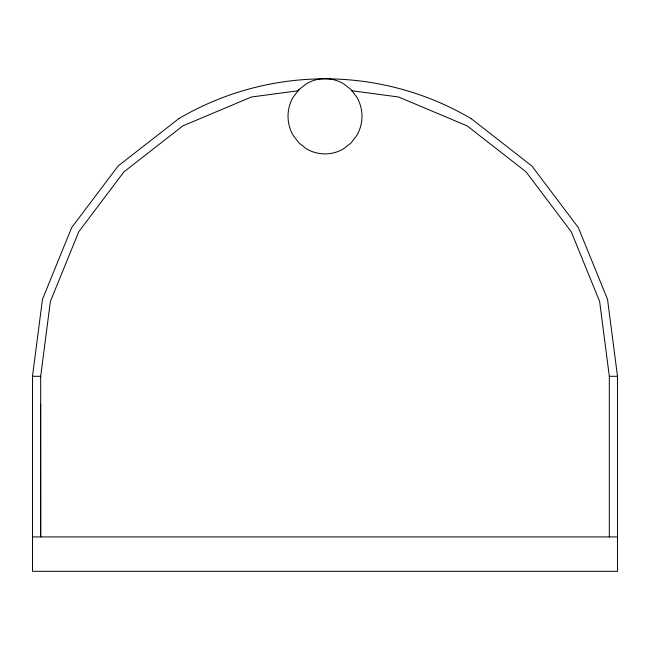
<?xml version="1.0" encoding="UTF-8"?>
<svg xmlns="http://www.w3.org/2000/svg" width="650" height="650" viewBox="0 0 650 650"><rect width="100%" height="100%" fill="white"/><g stroke="black" fill="none" stroke-linecap="round" stroke-linejoin="round"><path stroke-width="0.97" d="M471.25 118.682L531.83 165.953L578.313 227.565L607.531 299.309L617.5 376.293L617.5 571.317L32.5 571.317L32.5 376.293L42.469 299.309L71.687 227.565L118.17 165.953L178.75 118.682M40.617 376.838L50.375 301.462L78.772 231.725L123.955 171.844L182.845 125.889L251.412 97.004L298.699 90.675M32.5 376.293L40.682 376.293L40.682 536.916L40.625 404.194M351.301 90.675L398.588 97.004L467.155 125.889L526.045 171.844L571.228 231.725L599.625 301.462L609.318 376.293L617.5 376.293M32.5 536.916L617.5 536.916M609.318 376.293L609.318 536.916M178.742 118.666A288.429 288.429 0 0 1 471.258 118.666M298.854 89.7L292.979 97.484A38.139 38.139 0 0 0 292.979 135.094L298.854 142.878L306.507 148.858A36.465 36.465 0 0 0 343.493 148.858L351.146 142.878L357.021 135.094A38.139 38.139 0 0 0 357.021 97.492L351.146 89.7L343.493 83.72A36.465 36.465 0 0 0 306.507 83.72L298.854 89.7"/></g></svg>
